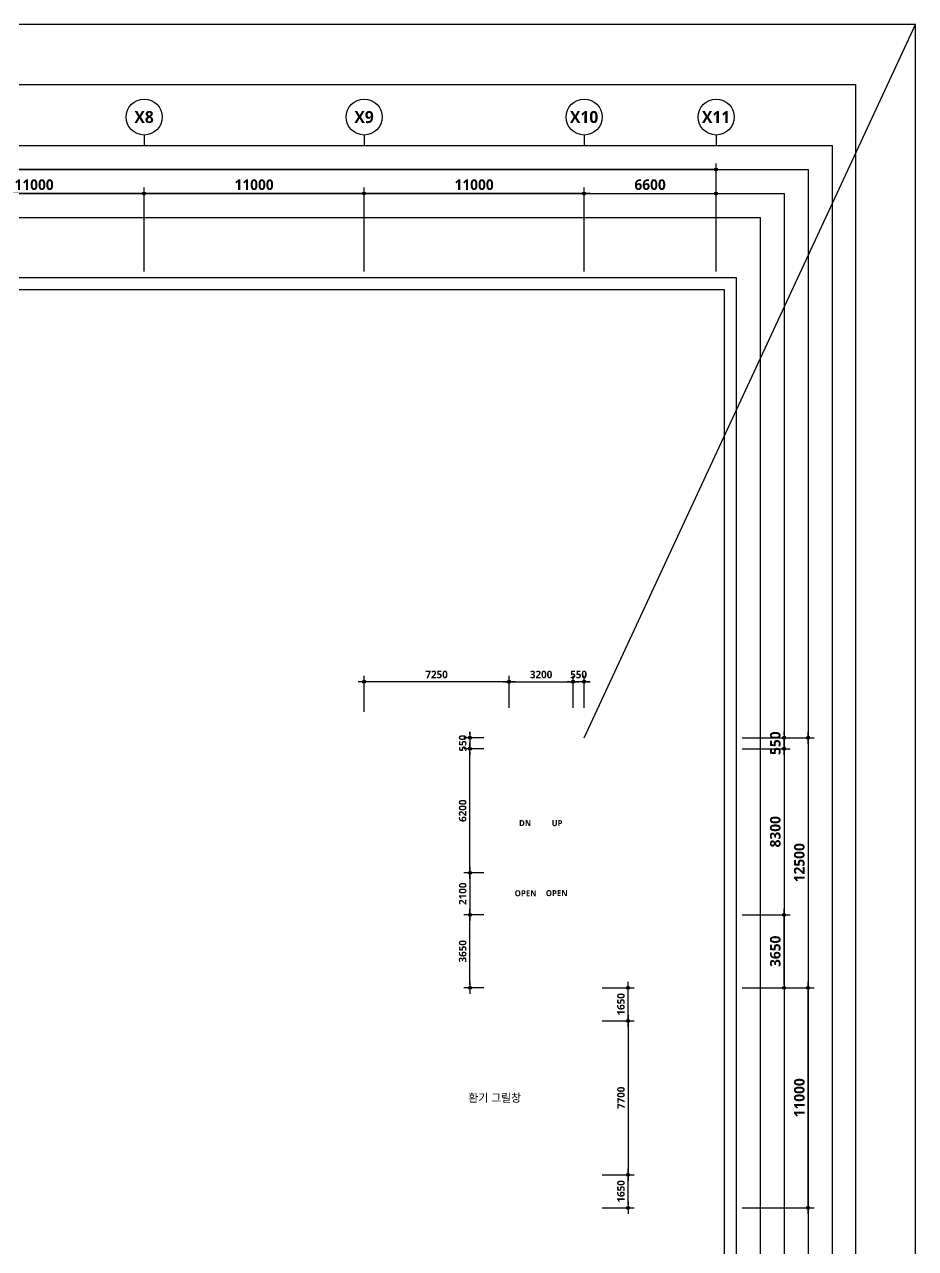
# Model space of a CAD drawing. Header units: millimetres. Extents: x -63924 to 190228206, y 0 to 456875599.
# Drawn here: x 133650 to 178200, y 820818 to 882000 of the extents above; entities that cross this region are included whole.
import ezdxf
from ezdxf.enums import TextEntityAlignment as Align

# ---------------------------------------------------------------- set-up
doc = ezdxf.new("R2010")
doc.units = ezdxf.units.MM
doc.header["$LTSCALE"] = 150
doc.header["$MEASUREMENT"] = 0
doc.header["$PDSIZE"] = -10
doc.layers.get('0').update_dxf_attribs({"linetype": 'CONTINUOUS'})
doc.layers.get('Defpoints').update_dxf_attribs({"color": 153, "linetype": 'CONTINUOUS'})
for name, color, linetype in [('A-ANNO-DIM', 4, 'CONTINUOUS'), ('A-ANNO-LEAD', 4, 'CONTINUOUS'), ('A-ANNO-TEXT1', 7, 'CONTINUOUS'), ('A-ST-AXIS-BUB', 7, 'CONTINUOUS'), ('A-ST-AXIS-DIM', 7, 'CONTINUOUS')]:
    doc.layers.add(name, color=color, linetype=linetype)
for name, color, linetype, plot in [('Defpoint', 161, 'CONTINUOUS', False), ('G(그리드1)', 185, 'CONTINUOUS', False), ('G(그리드2)', 235, 'CONTINUOUS', False)]:
    doc.layers.add(name, color=color, linetype=linetype, plot=plot)
doc.styles.add('2020음성 1차', font='')
doc.styles.add('SH_대대리576', font='')
doc.styles.add('SH_진천_나눔', font='')
doc.styles.get('2020음성 1차').set_extended_font_data('NanumGothic', bold=True)
doc.styles.get('SH_대대리576').set_extended_font_data('NanumGothic', bold=True)
doc.styles.get('SH_진천_나눔').set_extended_font_data('NanumGothic', bold=True)
doc.dimstyles.new('SHP 300', dxfattribs={"dimscale": 150, "dimtxt": 3.5, "dimasz": 1, "dimexe": 2, "dimexo": 2, "dimgap": 1, "dimtad": 1, "dimdec": 0, "dimzin": 0, "dimdsep": 46, "dimtxsty": 'SH_대대리576', "dimblk": 'DIMDOT', "dimcen": 0.09, "dimclrt": 3, "dimadec": 0, "dimazin": 1, "dimtfac": 1, "dimtdec": 0, "dimtix": 1, "dimtmove": 2, "dimatfit": 0, "dimldrblk": 'DIMDOT', "dimfxl": 1, "dimtolj": 1, "dimtzin": 0, "dimarcsym": 0})
doc.dimstyles.new('SHP300내부', dxfattribs={"dimscale": 150, "dimtxt": 2.5, "dimasz": 1, "dimexe": 2, "dimexo": 2, "dimgap": 1, "dimtad": 1, "dimdec": 0, "dimzin": 0, "dimdsep": 46, "dimtxsty": 'SH_대대리576', "dimblk": 'DIMDOT', "dimcen": 0.09, "dimclrd": 256, "dimclre": 256, "dimclrt": 3, "dimadec": 0, "dimazin": 1, "dimtfac": 1, "dimtdec": 0, "dimtix": 1, "dimtmove": 2, "dimatfit": 0, "dimldrblk": 'DIMDOT', "dimfxl": 1, "dimtolj": 1, "dimtzin": 0, "dimlwd": -1, "dimlwe": -1, "dimarcsym": 0})

# ---------------------------------------------------------------- blocks, each defined once
blk = doc.blocks.new('A-ST-AXIS-BUB-1')
at = {"layer": 'A-ST-AXIS-BUB'}
blk.add_line((0, 350), (0, 0), dxfattribs=at)
blk.add_circle((0, 950), 600, dxfattribs=at)
blk = doc.blocks.new('DIMDOT')
at = {"color": 0}
blk.add_line((-2, 0), (2, 0), dxfattribs=at)
for radius in [0.5, 0.25]:
    blk.add_circle((0, 0), radius, dxfattribs=at)
blk = doc.blocks.new('*D240')
at = {"layer": 'A-ST-AXIS-DIM', "color": 0, "lineweight": -2, "transparency": 16777216}
for p, q in [((128630, 869650), (128630, 873850)), ((139630, 869650), (139630, 873850)), ((139480, 873550), (128780, 873550))]:
    blk.add_line(p, q, dxfattribs=at)
at = {"layer": 'Defpoints', "color": 0, "transparency": 16777216}
for p in [(128630, 873550), (128630, 869350), (139630, 869350)]:
    blk.add_point(p, dxfattribs=at)
at = {"layer": 'A-ST-AXIS-DIM', "color": 0, "linetype": 'ByBlock', "lineweight": -2, "transparency": 16777216, "xscale": 150, "yscale": 150, "zscale": 150, "rotation": 180}
blk.add_blockref('DIMDOT', (128630, 873550), dxfattribs=at)
at = {"layer": 'A-ST-AXIS-DIM', "color": 0, "linetype": 'ByBlock', "lineweight": -2, "transparency": 16777216, "xscale": 150, "yscale": 150, "zscale": 150}
blk.add_blockref('DIMDOT', (139630, 873550), dxfattribs=at)
at = {"layer": 'A-ST-AXIS-DIM', "color": 3, "transparency": 16777216, "insert": (134130, 873988), "char_height": 525, "attachment_point": 5, "style": 'SH_대대리576'}
blk.add_mtext('\\A1;11000', dxfattribs=at)
blk = doc.blocks.new('*D241')
at = {"layer": 'A-ST-AXIS-DIM', "color": 0, "lineweight": -2, "transparency": 16777216}
for p, q in [((139630, 869650), (139630, 873850)), ((150630, 869650), (150630, 873850)), ((150480, 873550), (139780, 873550))]:
    blk.add_line(p, q, dxfattribs=at)
at = {"layer": 'Defpoints', "color": 0, "transparency": 16777216}
for p in [(139630, 873550), (139630, 869350), (150630, 869350)]:
    blk.add_point(p, dxfattribs=at)
at = {"layer": 'A-ST-AXIS-DIM', "color": 0, "linetype": 'ByBlock', "lineweight": -2, "transparency": 16777216, "xscale": 150, "yscale": 150, "zscale": 150, "rotation": 180}
blk.add_blockref('DIMDOT', (139630, 873550), dxfattribs=at)
at = {"layer": 'A-ST-AXIS-DIM', "color": 0, "linetype": 'ByBlock', "lineweight": -2, "transparency": 16777216, "xscale": 150, "yscale": 150, "zscale": 150}
blk.add_blockref('DIMDOT', (150630, 873550), dxfattribs=at)
at = {"layer": 'A-ST-AXIS-DIM', "color": 3, "transparency": 16777216, "insert": (145130, 873988), "char_height": 525, "attachment_point": 5, "style": 'SH_대대리576'}
blk.add_mtext('\\A1;11000', dxfattribs=at)
blk = doc.blocks.new('*D242')
at = {"layer": 'A-ST-AXIS-DIM', "color": 0, "lineweight": -2, "transparency": 16777216}
for p, q in [((150630, 869650), (150630, 873850)), ((161630, 869650), (161630, 873850)), ((161480, 873550), (150780, 873550))]:
    blk.add_line(p, q, dxfattribs=at)
at = {"layer": 'Defpoints', "color": 0, "transparency": 16777216}
for p in [(150630, 873550), (150630, 869350), (161630, 869350)]:
    blk.add_point(p, dxfattribs=at)
at = {"layer": 'A-ST-AXIS-DIM', "color": 0, "linetype": 'ByBlock', "lineweight": -2, "transparency": 16777216, "xscale": 150, "yscale": 150, "zscale": 150, "rotation": 180}
blk.add_blockref('DIMDOT', (150630, 873550), dxfattribs=at)
at = {"layer": 'A-ST-AXIS-DIM', "color": 0, "linetype": 'ByBlock', "lineweight": -2, "transparency": 16777216, "xscale": 150, "yscale": 150, "zscale": 150}
blk.add_blockref('DIMDOT', (161630, 873550), dxfattribs=at)
at = {"layer": 'A-ST-AXIS-DIM', "color": 3, "transparency": 16777216, "insert": (156130, 873988), "char_height": 525, "attachment_point": 5, "style": 'SH_대대리576'}
blk.add_mtext('\\A1;11000', dxfattribs=at)
blk = doc.blocks.new('*D247')
at = {"layer": 'A-ST-AXIS-DIM', "color": 0, "lineweight": -2, "transparency": 16777216}
for p, q in [((161630, 869650), (161630, 873850)), ((168230, 869650), (168230, 873850)), ((161780, 873550), (168080, 873550))]:
    blk.add_line(p, q, dxfattribs=at)
at = {"layer": 'Defpoints', "color": 0, "transparency": 16777216}
for p in [(168230, 873550), (161630, 869350), (168230, 869350)]:
    blk.add_point(p, dxfattribs=at)
at = {"layer": 'A-ST-AXIS-DIM', "color": 0, "linetype": 'ByBlock', "lineweight": -2, "transparency": 16777216, "xscale": 150, "yscale": 150, "zscale": 150, "rotation": 180}
blk.add_blockref('DIMDOT', (161630, 873550), dxfattribs=at)
at = {"layer": 'A-ST-AXIS-DIM', "color": 0, "linetype": 'ByBlock', "lineweight": -2, "transparency": 16777216, "xscale": 150, "yscale": 150, "zscale": 150}
blk.add_blockref('DIMDOT', (168230, 873550), dxfattribs=at)
at = {"layer": 'A-ST-AXIS-DIM', "color": 3, "transparency": 16777216, "insert": (164930, 873990), "char_height": 525, "attachment_point": 5, "style": 'SH_대대리576'}
blk.add_mtext('\\A1;6600', dxfattribs=at)
blk = doc.blocks.new('*D1557')
at = {"layer": 'A-ST-AXIS-DIM', "color": 0, "lineweight": -2, "transparency": 16777216}
for p, q in [((169530, 822850), (173130, 822850)), ((172830, 822700), (172830, 812000)), ((169530, 811850), (173130, 811850))]:
    blk.add_line(p, q, dxfattribs=at)
at = {"layer": 'Defpoints', "color": 0, "transparency": 16777216}
for p in [(169230, 822850), (169230, 811850), (172830, 811850)]:
    blk.add_point(p, dxfattribs=at)
at = {"layer": 'A-ST-AXIS-DIM', "color": 0, "linetype": 'ByBlock', "lineweight": -2, "transparency": 16777216, "xscale": 150, "yscale": 150, "zscale": 150}
for p, rotation in [((172830, 822850), 90), ((172830, 811850), 270)]:
    blk.add_blockref('DIMDOT', p, dxfattribs=dict(at, rotation=rotation))
at = {"layer": 'A-ST-AXIS-DIM', "color": 3, "transparency": 16777216, "insert": (172392, 817350), "char_height": 525, "attachment_point": 5, "rotation": 90, "style": 'SH_대대리576'}
blk.add_mtext('\\A1;11000', dxfattribs=at)
blk = doc.blocks.new('*D1558')
at = {"layer": 'A-ST-AXIS-DIM', "color": 0, "lineweight": -2, "transparency": 16777216}
for p, q in [((169530, 833850), (173130, 833850)), ((172830, 823000), (172830, 833700)), ((169530, 822850), (173130, 822850))]:
    blk.add_line(p, q, dxfattribs=at)
at = {"layer": 'Defpoints', "color": 0, "transparency": 16777216}
for p in [(169230, 833850), (172830, 833850), (169230, 822850)]:
    blk.add_point(p, dxfattribs=at)
at = {"layer": 'A-ST-AXIS-DIM', "color": 0, "linetype": 'ByBlock', "lineweight": -2, "transparency": 16777216, "xscale": 150, "yscale": 150, "zscale": 150}
for p, rotation in [((172830, 833850), 90), ((172830, 822850), 270)]:
    blk.add_blockref('DIMDOT', p, dxfattribs=dict(at, rotation=rotation))
at = {"layer": 'A-ST-AXIS-DIM', "color": 3, "transparency": 16777216, "insert": (172392, 828350), "char_height": 525, "attachment_point": 5, "rotation": 90, "style": 'SH_대대리576'}
blk.add_mtext('\\A1;11000', dxfattribs=at)
blk = doc.blocks.new('*D1559')
at = {"layer": 'A-ST-AXIS-DIM', "color": 0, "lineweight": -2, "transparency": 16777216}
for p, q in [((169530, 846350), (173130, 846350)), ((172830, 846200), (172830, 834000)), ((169530, 833850), (173130, 833850))]:
    blk.add_line(p, q, dxfattribs=at)
at = {"layer": 'Defpoints', "color": 0, "transparency": 16777216}
for p in [(169230, 846350), (169230, 833850), (172830, 833850)]:
    blk.add_point(p, dxfattribs=at)
at = {"layer": 'A-ST-AXIS-DIM', "color": 0, "linetype": 'ByBlock', "lineweight": -2, "transparency": 16777216, "xscale": 150, "yscale": 150, "zscale": 150}
for p, rotation in [((172830, 846350), 90), ((172830, 833850), 270)]:
    blk.add_blockref('DIMDOT', p, dxfattribs=dict(at, rotation=rotation))
at = {"layer": 'A-ST-AXIS-DIM', "color": 3, "transparency": 16777216, "insert": (172391, 840100), "char_height": 525, "attachment_point": 5, "rotation": 90, "style": 'SH_대대리576'}
blk.add_mtext('\\A1;12500', dxfattribs=at)
blk = doc.blocks.new('*D1560')
at = {"layer": 'A-ST-AXIS-DIM', "color": 0, "lineweight": -2, "transparency": 16777216}
for p, q in [((169530, 845800), (171930, 845800)), ((171630, 845650), (171630, 837650)), ((169530, 837500), (171930, 837500))]:
    blk.add_line(p, q, dxfattribs=at)
at = {"layer": 'Defpoints', "color": 0, "transparency": 16777216}
for p in [(169230, 845800), (169230, 837500), (171630, 837500)]:
    blk.add_point(p, dxfattribs=at)
at = {"layer": 'A-ST-AXIS-DIM', "color": 0, "linetype": 'ByBlock', "lineweight": -2, "transparency": 16777216, "xscale": 150, "yscale": 150, "zscale": 150}
for p, rotation in [((171630, 845800), 90), ((171630, 837500), 270)]:
    blk.add_blockref('DIMDOT', p, dxfattribs=dict(at, rotation=rotation))
at = {"layer": 'A-ST-AXIS-DIM', "color": 3, "transparency": 16777216, "insert": (171190, 841650), "char_height": 525, "attachment_point": 5, "rotation": 90, "style": 'SH_대대리576'}
blk.add_mtext('\\A1;8300', dxfattribs=at)
blk = doc.blocks.new('*D1561')
at = {"layer": 'A-ST-AXIS-DIM', "color": 0, "lineweight": -2, "transparency": 16777216}
for p, q in [((169530, 837500), (171930, 837500)), ((171630, 834000), (171630, 837350)), ((169530, 833850), (171930, 833850))]:
    blk.add_line(p, q, dxfattribs=at)
at = {"layer": 'Defpoints', "color": 0, "transparency": 16777216}
for p in [(169230, 837500), (171630, 837500), (169230, 833850)]:
    blk.add_point(p, dxfattribs=at)
at = {"layer": 'A-ST-AXIS-DIM', "color": 0, "linetype": 'ByBlock', "lineweight": -2, "transparency": 16777216, "xscale": 150, "yscale": 150, "zscale": 150}
for p, rotation in [((171630, 837500), 90), ((171630, 833850), 270)]:
    blk.add_blockref('DIMDOT', p, dxfattribs=dict(at, rotation=rotation))
at = {"layer": 'A-ST-AXIS-DIM', "color": 3, "transparency": 16777216, "insert": (171190, 835675), "char_height": 525, "attachment_point": 5, "rotation": 90, "style": 'SH_대대리576'}
blk.add_mtext('\\A1;3650', dxfattribs=at)
blk = doc.blocks.new('*D1562')
at = {"layer": 'A-ST-AXIS-DIM', "color": 0, "lineweight": -2, "transparency": 16777216}
for p, q in [((169530, 846350), (171930, 846350)), ((171630, 846500), (171630, 846650)), ((171630, 845800), (171630, 846350)), ((169530, 845800), (171930, 845800)), ((171630, 845650), (171630, 845500))]:
    blk.add_line(p, q, dxfattribs=at)
at = {"layer": 'Defpoints', "color": 0, "transparency": 16777216}
for p in [(169230, 846350), (171630, 846350), (169230, 845800)]:
    blk.add_point(p, dxfattribs=at)
at = {"layer": 'A-ST-AXIS-DIM', "color": 0, "linetype": 'ByBlock', "lineweight": -2, "transparency": 16777216, "xscale": 150, "yscale": 150, "zscale": 150}
for p, rotation in [((171630, 846350), 270), ((171630, 845800), 90)]:
    blk.add_blockref('DIMDOT', p, dxfattribs=dict(at, rotation=rotation))
at = {"layer": 'A-ST-AXIS-DIM', "color": 3, "transparency": 16777216, "insert": (171191, 846075), "char_height": 525, "attachment_point": 5, "rotation": 90, "style": 'SH_대대리576'}
blk.add_mtext('\\A1;550', dxfattribs=at)
blk = doc.blocks.new('*D1622')
at = {"layer": 'A-ANNO-DIM', "transparency": 16777216}
for p, q in [((157880, 847850), (157880, 849450)), ((161080, 847850), (161080, 849450)), ((158030, 849150), (160930, 849150))]:
    blk.add_line(p, q, dxfattribs=at)
at = {"layer": 'Defpoints', "color": 0, "transparency": 16777216}
for p in [(161080, 849150), (157880, 847550), (161080, 847550)]:
    blk.add_point(p, dxfattribs=at)
at = {"layer": 'A-ANNO-DIM', "linetype": 'ByBlock', "transparency": 16777216, "xscale": 150, "yscale": 150, "zscale": 150, "rotation": 180}
blk.add_blockref('DIMDOT', (157880, 849150), dxfattribs=at)
at = {"layer": 'A-ANNO-DIM', "linetype": 'ByBlock', "transparency": 16777216, "xscale": 150, "yscale": 150, "zscale": 150}
blk.add_blockref('DIMDOT', (161080, 849150), dxfattribs=at)
at = {"layer": 'A-ANNO-DIM', "color": 3, "transparency": 16777216, "insert": (159480, 849507), "char_height": 375, "attachment_point": 5, "style": 'SH_대대리576'}
blk.add_mtext('\\A1;3200', dxfattribs=at)
blk = doc.blocks.new('*D1623')
at = {"layer": 'A-ANNO-DIM', "transparency": 16777216}
for p, q in [((150630, 847650), (150630, 849450)), ((157880, 847850), (157880, 849450)), ((157730, 849150), (150780, 849150))]:
    blk.add_line(p, q, dxfattribs=at)
at = {"layer": 'Defpoints', "color": 0, "transparency": 16777216}
for p in [(150630, 849150), (157880, 847550), (150630, 847350)]:
    blk.add_point(p, dxfattribs=at)
at = {"layer": 'A-ANNO-DIM', "linetype": 'ByBlock', "transparency": 16777216, "xscale": 150, "yscale": 150, "zscale": 150, "rotation": 180}
blk.add_blockref('DIMDOT', (150630, 849150), dxfattribs=at)
at = {"layer": 'A-ANNO-DIM', "linetype": 'ByBlock', "transparency": 16777216, "xscale": 150, "yscale": 150, "zscale": 150}
blk.add_blockref('DIMDOT', (157880, 849150), dxfattribs=at)
at = {"layer": 'A-ANNO-DIM', "color": 3, "transparency": 16777216, "insert": (154255, 849507), "char_height": 375, "attachment_point": 5, "style": 'SH_대대리576'}
blk.add_mtext('\\A1;7250', dxfattribs=at)
blk = doc.blocks.new('*D1624')
at = {"layer": 'A-ANNO-DIM', "transparency": 16777216}
for p, q in [((161080, 847850), (161080, 849450)), ((161630, 847850), (161630, 849450)), ((160930, 849150), (160780, 849150)), ((161630, 849150), (161080, 849150)), ((161780, 849150), (161930, 849150))]:
    blk.add_line(p, q, dxfattribs=at)
at = {"layer": 'Defpoints', "color": 0, "transparency": 16777216}
for p in [(161080, 849150), (161080, 847550), (161630, 847550)]:
    blk.add_point(p, dxfattribs=at)
at = {"layer": 'A-ANNO-DIM', "linetype": 'ByBlock', "transparency": 16777216, "xscale": 150, "yscale": 150, "zscale": 150}
blk.add_blockref('DIMDOT', (161080, 849150), dxfattribs=at)
at = {"layer": 'A-ANNO-DIM', "linetype": 'ByBlock', "transparency": 16777216, "xscale": 150, "yscale": 150, "zscale": 150, "rotation": 180}
blk.add_blockref('DIMDOT', (161630, 849150), dxfattribs=at)
at = {"layer": 'A-ANNO-DIM', "color": 3, "transparency": 16777216, "insert": (161355, 849506), "char_height": 375, "attachment_point": 5, "style": 'SH_대대리576'}
blk.add_mtext('\\A1;550', dxfattribs=at)
blk = doc.blocks.new('*D1625')
at = {"layer": 'A-ANNO-DIM', "transparency": 16777216}
for p, q in [((156617, 839600), (155617, 839600)), ((155917, 839450), (155917, 837650)), ((156617, 837500), (155617, 837500))]:
    blk.add_line(p, q, dxfattribs=at)
at = {"layer": 'Defpoints', "color": 0, "transparency": 16777216}
for p in [(156917, 839600), (155917, 837500), (156917, 837500)]:
    blk.add_point(p, dxfattribs=at)
at = {"layer": 'A-ANNO-DIM', "linetype": 'ByBlock', "transparency": 16777216, "xscale": 150, "yscale": 150, "zscale": 150}
for p, rotation in [((155917, 839600), 90), ((155917, 837500), 270)]:
    blk.add_blockref('DIMDOT', p, dxfattribs=dict(at, rotation=rotation))
at = {"layer": 'A-ANNO-DIM', "color": 3, "transparency": 16777216, "insert": (155561, 838550), "char_height": 375, "attachment_point": 5, "rotation": 90, "style": 'SH_대대리576'}
blk.add_mtext('\\A1;2100', dxfattribs=at)
blk = doc.blocks.new('*D1626')
at = {"layer": 'A-ANNO-DIM', "transparency": 16777216}
for p, q in [((156617, 845800), (155617, 845800)), ((155917, 839750), (155917, 845650)), ((156617, 839600), (155617, 839600))]:
    blk.add_line(p, q, dxfattribs=at)
at = {"layer": 'Defpoints', "color": 0, "transparency": 16777216}
for p in [(155917, 845800), (156917, 845800), (156917, 839600)]:
    blk.add_point(p, dxfattribs=at)
at = {"layer": 'A-ANNO-DIM', "linetype": 'ByBlock', "transparency": 16777216, "xscale": 150, "yscale": 150, "zscale": 150}
for p, rotation in [((155917, 845800), 90), ((155917, 839600), 270)]:
    blk.add_blockref('DIMDOT', p, dxfattribs=dict(at, rotation=rotation))
at = {"layer": 'A-ANNO-DIM', "color": 3, "transparency": 16777216, "insert": (155560, 842700), "char_height": 375, "attachment_point": 5, "rotation": 90, "style": 'SH_대대리576'}
blk.add_mtext('\\A1;6200', dxfattribs=at)
blk = doc.blocks.new('*D1627')
at = {"layer": 'A-ANNO-DIM', "transparency": 16777216}
for p, q in [((156617, 846350), (155617, 846350)), ((155917, 846500), (155917, 846650)), ((155917, 846350), (155917, 845800)), ((156617, 845800), (155617, 845800)), ((155917, 845650), (155917, 845500))]:
    blk.add_line(p, q, dxfattribs=at)
at = {"layer": 'Defpoints', "color": 0, "transparency": 16777216}
for p in [(156917, 846350), (155917, 845800), (156917, 845800)]:
    blk.add_point(p, dxfattribs=at)
at = {"layer": 'A-ANNO-DIM', "linetype": 'ByBlock', "transparency": 16777216, "xscale": 150, "yscale": 150, "zscale": 150}
for p, rotation in [((155917, 846350), 270), ((155917, 845800), 90)]:
    blk.add_blockref('DIMDOT', p, dxfattribs=dict(at, rotation=rotation))
at = {"layer": 'A-ANNO-DIM', "color": 3, "transparency": 16777216, "insert": (155561, 846075), "char_height": 375, "attachment_point": 5, "rotation": 90, "style": 'SH_대대리576'}
blk.add_mtext('\\A1;550', dxfattribs=at)
blk = doc.blocks.new('*D1628')
at = {"layer": 'A-ANNO-DIM', "transparency": 16777216}
for p, q in [((156617, 837500), (155617, 837500)), ((155917, 834000), (155917, 837350)), ((156617, 833850), (155617, 833850))]:
    blk.add_line(p, q, dxfattribs=at)
at = {"layer": 'Defpoints', "color": 0, "transparency": 16777216}
for p in [(155917, 837500), (156917, 837500), (156917, 833850)]:
    blk.add_point(p, dxfattribs=at)
at = {"layer": 'A-ANNO-DIM', "linetype": 'ByBlock', "transparency": 16777216, "xscale": 150, "yscale": 150, "zscale": 150}
for p, rotation in [((155917, 837500), 90), ((155917, 833850), 270)]:
    blk.add_blockref('DIMDOT', p, dxfattribs=dict(at, rotation=rotation))
at = {"layer": 'A-ANNO-DIM', "color": 3, "transparency": 16777216, "insert": (155560, 835675), "char_height": 375, "attachment_point": 5, "rotation": 90, "style": 'SH_대대리576'}
blk.add_mtext('\\A1;3650', dxfattribs=at)
blk = doc.blocks.new('*D2359')
at = {"layer": 'A-ANNO-DIM', "transparency": 16777216}
for p, q in [((162530, 833850), (164130, 833850)), ((163830, 832350), (163830, 833700)), ((162530, 832200), (164130, 832200))]:
    blk.add_line(p, q, dxfattribs=at)
at = {"layer": 'Defpoints', "color": 0, "transparency": 16777216}
for p in [(162230, 833850), (163830, 833850), (162230, 832200)]:
    blk.add_point(p, dxfattribs=at)
at = {"layer": 'A-ANNO-DIM', "linetype": 'ByBlock', "transparency": 16777216, "xscale": 150, "yscale": 150, "zscale": 150}
for p, rotation in [((163830, 833850), 90), ((163830, 832200), 270)]:
    blk.add_blockref('DIMDOT', p, dxfattribs=dict(at, rotation=rotation))
at = {"layer": 'A-ANNO-DIM', "color": 3, "transparency": 16777216, "insert": (163473, 833025), "char_height": 375, "attachment_point": 5, "rotation": 90, "style": 'SH_대대리576'}
blk.add_mtext('\\A1;1650', dxfattribs=at)
blk = doc.blocks.new('*D2360')
at = {"layer": 'A-ANNO-DIM', "transparency": 16777216}
for p, q in [((162530, 832200), (164130, 832200)), ((163830, 832050), (163830, 824650)), ((162530, 824500), (164130, 824500))]:
    blk.add_line(p, q, dxfattribs=at)
at = {"layer": 'Defpoints', "color": 0, "transparency": 16777216}
for p in [(162230, 832200), (162230, 824500), (163830, 824500)]:
    blk.add_point(p, dxfattribs=at)
at = {"layer": 'A-ANNO-DIM', "linetype": 'ByBlock', "transparency": 16777216, "xscale": 150, "yscale": 150, "zscale": 150}
for p, rotation in [((163830, 832200), 90), ((163830, 824500), 270)]:
    blk.add_blockref('DIMDOT', p, dxfattribs=dict(at, rotation=rotation))
at = {"layer": 'A-ANNO-DIM', "color": 3, "transparency": 16777216, "insert": (163474, 828350), "char_height": 375, "attachment_point": 5, "rotation": 90, "style": 'SH_대대리576'}
blk.add_mtext('\\A1;7700', dxfattribs=at)
blk = doc.blocks.new('*D2361')
at = {"layer": 'A-ANNO-DIM', "transparency": 16777216}
for p, q in [((162530, 824500), (164130, 824500)), ((163830, 823000), (163830, 824350)), ((162530, 822850), (164130, 822850))]:
    blk.add_line(p, q, dxfattribs=at)
at = {"layer": 'Defpoints', "color": 0, "transparency": 16777216}
for p in [(162230, 824500), (163830, 824500), (162230, 822850)]:
    blk.add_point(p, dxfattribs=at)
at = {"layer": 'A-ANNO-DIM', "linetype": 'ByBlock', "transparency": 16777216, "xscale": 150, "yscale": 150, "zscale": 150}
for p, rotation in [((163830, 824500), 90), ((163830, 822850), 270)]:
    blk.add_blockref('DIMDOT', p, dxfattribs=dict(at, rotation=rotation))
at = {"layer": 'A-ANNO-DIM', "color": 3, "transparency": 16777216, "insert": (163473, 823675), "char_height": 375, "attachment_point": 5, "rotation": 90, "style": 'SH_대대리576'}
blk.add_mtext('\\A1;1650', dxfattribs=at)

msp = doc.modelspace()

# ---------------------------------------------------------------- linework, layer by layer
at = {"layer": 'A-ANNO-LEAD'}
msp.add_lwpolyline([(162104, 828439.4, 0, 83.3, 0), (161854, 828439.4, 0, 0, 0), (158806.7, 828439.4, 0, 0, 0)], format="xyseb", dxfattribs=at)
at = {"layer": 'A-ST-AXIS-DIM'}
for p, q in [((168230, 869650), (168230, 875050)), ((168230, 874750), (99430, 874750))]:
    msp.add_line(p, q, dxfattribs=at)
at = {"layer": 'Defpoint'}
msp.add_line((161630, 846350), (178200, 882000), dxfattribs=at)
for points in [[(89100, 756000), (178200, 756000), (178200, 882000), (89100, 882000)], [(92100, 879000), (175200, 879000), (175200, 772500), (92100, 772500)]]:
    msp.add_lwpolyline(points, close=True, dxfattribs=at)
at = {"layer": 'G(그리드1)'}
for points in [[(174030, 774550), (95830, 774550), (95830, 875950), (174030, 875950)], [(172830, 776750), (97030, 776750), (97030, 874750), (172830, 874750)], [(171630, 777950), (98230, 777950), (98230, 873550), (171630, 873550)], [(170430, 779150), (99430, 779150), (99430, 872350), (170430, 872350)], [(169230, 782150), (100630, 782150), (100630, 869350), (169230, 869350)]]:
    msp.add_lwpolyline(points, close=True, dxfattribs=at)
at = {"layer": 'G(그리드2)'}
msp.add_lwpolyline([(168630, 782750), (101230, 782750), (101230, 868750), (168630, 868750)], close=True, dxfattribs=at)

# ---------------------------------------------------------------- block references
at = {"layer": 'A-ST-AXIS-BUB', "xscale": 1.5, "yscale": 1.5, "zscale": 1.5}
for p in [(139630, 875950), (150630, 875950), (161630, 875950), (168230, 875950)]:
    msp.add_blockref('A-ST-AXIS-BUB-1', p, dxfattribs=at)
at = {"layer": 'A-ST-AXIS-DIM', "xscale": 150, "yscale": 150, "zscale": 150}
msp.add_blockref('DIMDOT', (168230, 874750), dxfattribs=at)

# ---------------------------------------------------------------- texts
at = {"layer": 'A-ANNO-TEXT1'}
for s, height, style, p in [('X8', 600, 'SH_대대리576', (139630, 877375)), ('X9', 600, 'SH_대대리576', (150630, 877375)), ('X10', 600, 'SH_대대리576', (161630, 877375)), ('X11', 600, 'SH_대대리576', (168230, 877375)), ('DN', 300, 'SH_진천_나눔', (158680, 842080)), ('UP', 300, 'SH_진천_나눔', (160280, 842080))]:
    msp.add_text(s, height=height, dxfattribs=dict(at, style=style)).set_placement(p, align=Align.MIDDLE_CENTER)
at = {"layer": 'A-ANNO-TEXT1', "style": 'SH_진천_나눔'}
for p in [(158705, 838575), (160259.7, 838581.5)]:
    msp.add_text('OPEN', height=300, dxfattribs=at).set_placement(p, align=Align.MIDDLE)
at = {"layer": 'A-ANNO-TEXT1', "style": '2020음성 1차'}
msp.add_text('환기 그릴창', height=400, dxfattribs=at).set_placement((155839.1, 828347.2), align=Align.MIDDLE_LEFT)

# ---------------------------------------------------------------- dimensions: what is measured, and where the dimension line sits
at = {"layer": 'A-ANNO-DIM'}
for base, p1, p2, angle, picture, middle in [((150630, 849150), (157880, 847550), (150630, 847350), 0, '*D1623', (154255, 849506.7)), ((161080, 849150), (157880, 847550), (161080, 847550), 180, '*D1622', (159480, 849506.9)), ((161080, 849150), (161630, 847550), (161080, 847550), 0, '*D1624', (161355, 849506.1)), ((155917.1, 845800), (156917.1, 846350), (156917.1, 845800), 90, '*D1627', (155561, 846075)), ((155917.1, 845800), (156917.1, 839600), (156917.1, 845800), 270, '*D1626', (155560.2, 842700)), ((155917.1, 837500), (156917.1, 839600), (156917.1, 837500), 90, '*D1625', (155561, 838550)), ((155917.1, 837500), (156917.1, 833850), (156917.1, 837500), 270, '*D1628', (155560.2, 835675)), ((163830, 833850, 103000), (162230, 832200, 103000), (162230, 833850, 103000), 270, '*D2359', (163473.1, 833025, 103000)), ((163830, 824500, 103000), (162230, 832200, 103000), (162230, 824500, 103000), 90, '*D2360', (163474.4, 828350, 103000)), ((163830, 824500, 103000), (162230, 822850, 103000), (162230, 824500, 103000), 270, '*D2361', (163473.1, 823675, 103000))]:
    dim = msp.add_linear_dim(base=base, p1=p1, p2=p2, angle=angle, dimstyle='SHP300내부', dxfattribs=at)
    dim.commit()
    dim.dimension.update_dxf_attribs({"geometry": picture, "text_midpoint": middle})
at = {"layer": 'A-ST-AXIS-DIM'}
for base, p1, p2, picture, middle in [((128630, 873550), (139630, 869350), (128630, 869350), '*D240', (134130, 873987.9)), ((139630, 873550), (150630, 869350), (139630, 869350), '*D241', (145130, 873987.9)), ((150630, 873550), (161630, 869350), (150630, 869350), '*D242', (156130, 873987.9))]:
    dim = msp.add_linear_dim(base=base, p1=p1, p2=p2, dimstyle='SHP 300', override={"dimtxsty": 'SH_대대리576', "dimldrblk": 'DIMDOT'}, dxfattribs=at)
    dim.commit()
    dim.dimension.update_dxf_attribs({"geometry": picture, "text_midpoint": middle})
for base, p1, p2, angle, picture, middle in [((168230, 873550), (161630, 869350), (168230, 869350), 180, '*D247', (164930, 873989.7)), ((171630, 846350), (169230, 845800), (169230, 846350), 270, '*D1562', (171191.4, 846075)), ((172830, 833850), (169230, 846350), (169230, 833850), 90, '*D1559', (172390.7, 840100)), ((171630, 837500), (169230, 845800), (169230, 837500), 90, '*D1560', (171190.3, 841650)), ((171630, 837500), (169230, 833850), (169230, 837500), 270, '*D1561', (171190.3, 835675)), ((172830, 833850), (169230, 822850), (169230, 833850), 270, '*D1558', (172392.1, 828350)), ((172830, 811850), (169230, 822850), (169230, 811850), 90, '*D1557', (172392.1, 817350))]:
    dim = msp.add_linear_dim(base=base, p1=p1, p2=p2, angle=angle, dimstyle='SHP 300', override={"dimtxsty": 'SH_대대리576', "dimldrblk": 'DIMDOT'}, dxfattribs=at)
    dim.commit()
    dim.dimension.update_dxf_attribs({"geometry": picture, "text_midpoint": middle})

doc.saveas('drawing.dxf')
